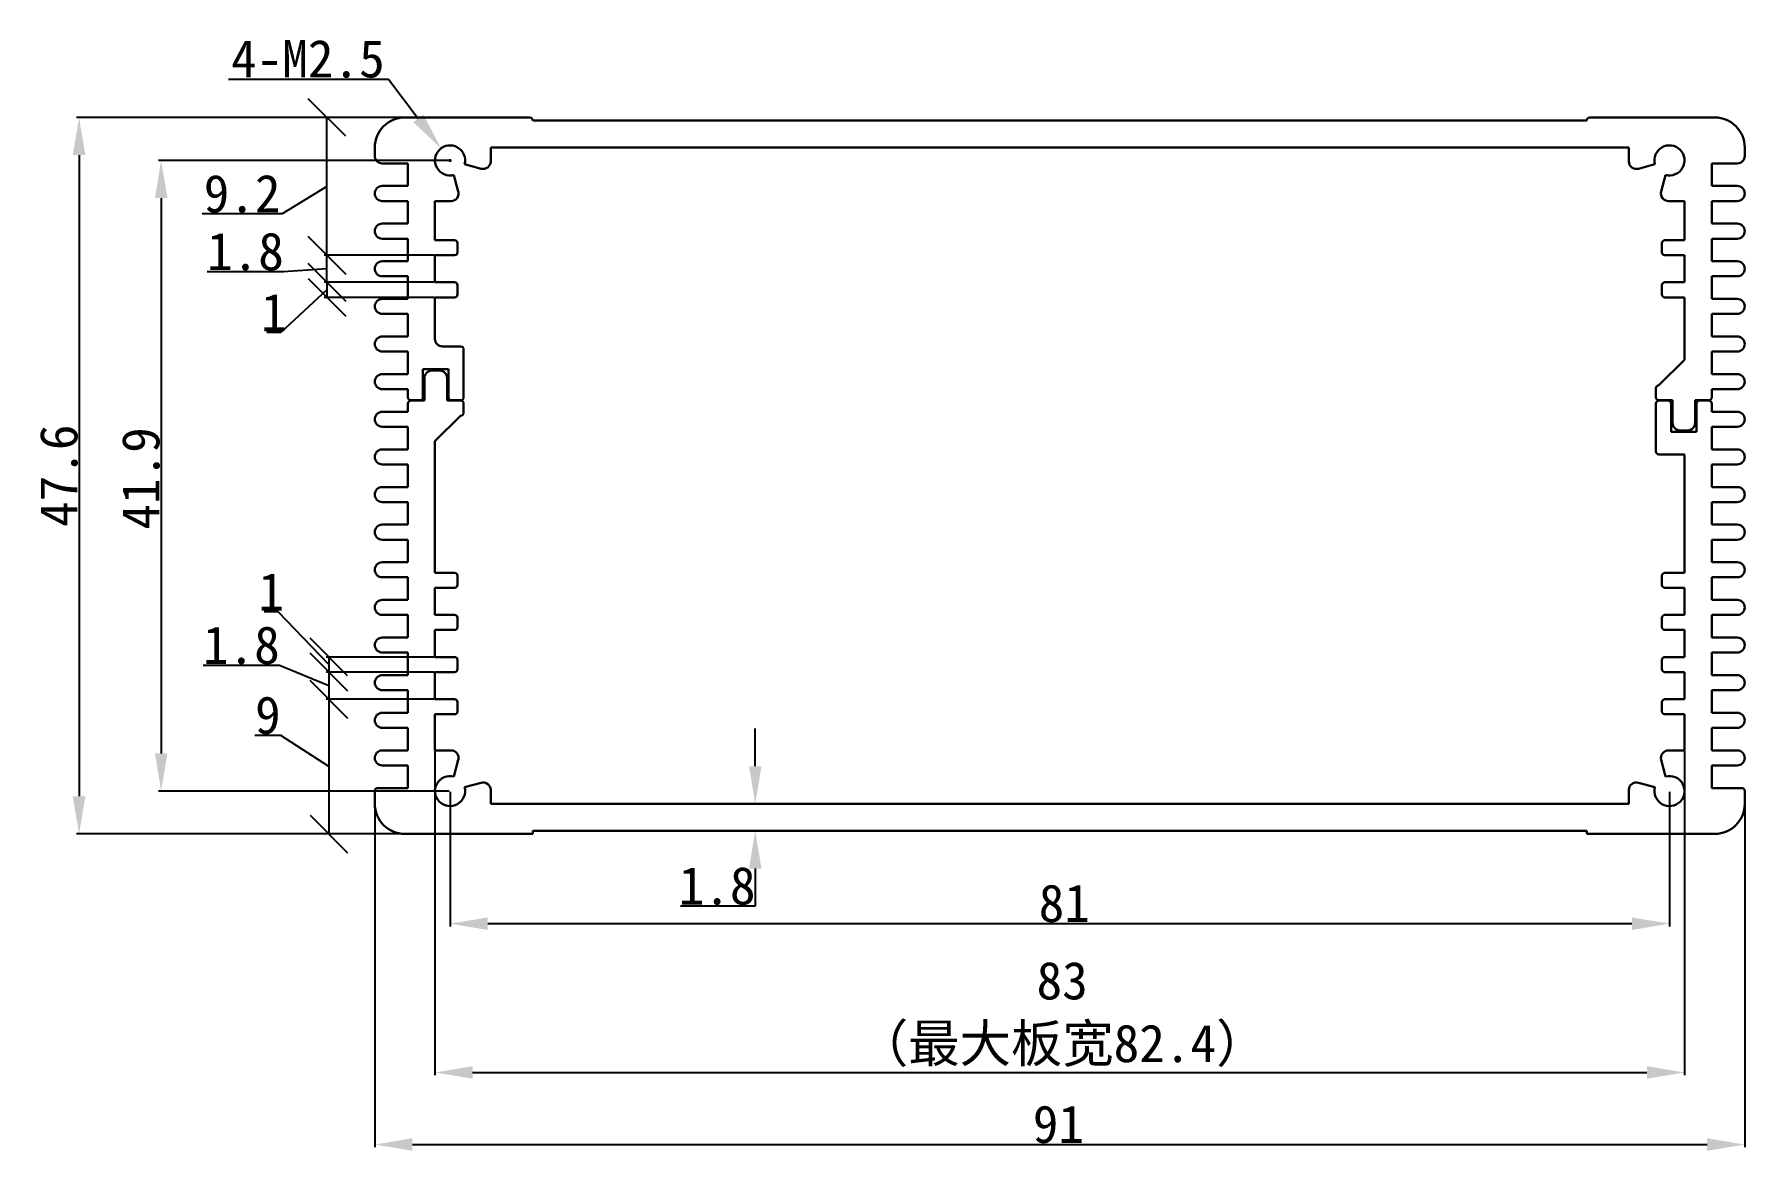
# Model space of a CAD drawing. Header units: inches. Extents: x 519 to 633, y 497 to 571.
import ezdxf

# ---------------------------------------------------------------- set-up
doc = ezdxf.new("R2010")
doc.units = ezdxf.units.IN
doc.header["$MEASUREMENT"] = 0
doc.layers.get('0').update_dxf_attribs({"color": 1})
doc.layers.get('Defpoints').update_dxf_attribs({"color": 3})
doc.layers.add('壳体层', color=7, linetype='Continuous', lineweight=30)
doc.layers.add('标注层', color=7, linetype='Continuous')
doc.layers.add('槽宽标注', color=30, linetype='Continuous')
doc.styles.get("Standard").update_dxf_attribs({"font": 'simhei.ttf'})
doc.dimstyles.get("Standard").update_dxf_attribs({"dimtxt": 2.5, "dimasz": 2.5, "dimexe": 0.18, "dimexo": 0.0625, "dimgap": 0.09, "dimtad": 1, "dimtoh": 1, "dimdec": 1, "dimzin": 0, "dimdsep": 46, "dimtxsty": 'Standard', "dimcen": 0.09, "dimadec": 0, "dimazin": 0, "dimtfac": 1, "dimtdec": 1, "dimtofl": 0, "dimtmove": 0, "dimatfit": 3, "dimfxl": 1, "dimtolj": 1, "dimtzin": 0, "dimarcsym": 0})

# ---------------------------------------------------------------- blocks, each defined once
blk = doc.blocks.new('*D152')
at = {"layer": 'Defpoints', "color": 0, "transparency": 16777216}
for p in [(543.83, 565.21), (522.19, 517.61), (543.83, 517.61)]:
    blk.add_point(p, dxfattribs=at)
at = {"layer": '标注层', "color": 0, "lineweight": -2, "transparency": 16777216}
for p, q in [((543.77, 565.21), (522.01, 565.21)), ((522.19, 562.71), (522.19, 520.11)), ((543.77, 517.61), (522.01, 517.61))]:
    blk.add_line(p, q, dxfattribs=at)
at = {"layer": '标注层', "color": 0, "transparency": 16777216}
for points in [[(521.77, 562.71), (522.61, 562.71), (522.19, 565.21)], [(521.77, 520.11), (522.61, 520.11), (522.19, 517.61)]]:
    blk.add_solid(points, dxfattribs=at)
at = {"layer": '标注层', "color": 0, "transparency": 16777216, "insert": (520.85, 541.41), "char_height": 2.5, "attachment_point": 5, "rotation": 90}
blk.add_mtext('\\A1;47.6', dxfattribs=at)
blk = doc.blocks.new('*D153')
at = {"layer": 'Defpoints', "color": 0, "transparency": 16777216}
for p in [(546.83, 562.36), (527.64, 520.46), (546.83, 520.46)]:
    blk.add_point(p, dxfattribs=at)
at = {"layer": '标注层', "color": 0, "lineweight": -2, "transparency": 16777216}
for p, q in [((546.77, 562.36), (527.46, 562.36)), ((527.64, 559.86), (527.64, 522.96)), ((546.77, 520.46), (527.46, 520.46))]:
    blk.add_line(p, q, dxfattribs=at)
at = {"layer": '标注层', "color": 0, "transparency": 16777216}
for points in [[(527.23, 559.86), (528.06, 559.86), (527.64, 562.36)], [(527.23, 522.96), (528.06, 522.96), (527.64, 520.46)]]:
    blk.add_solid(points, dxfattribs=at)
at = {"layer": '标注层', "color": 0, "transparency": 16777216, "insert": (526.3, 541.23), "char_height": 2.5, "attachment_point": 5, "rotation": 90}
blk.add_mtext('\\A1;41.9', dxfattribs=at)
blk = doc.blocks.new('*D154')
at = {"layer": 'Defpoints', "color": 0, "transparency": 16777216}
for p in [(546.23, 563.16), (546.83, 562.36)]:
    blk.add_point(p, dxfattribs=at)
at = {"layer": '标注层', "color": 0, "lineweight": -2, "transparency": 16777216}
for p, q in [((532.12, 567.76), (542.75, 567.76)), ((542.75, 567.76), (544.72, 565.15)), ((546.83, 562.27), (546.83, 562.45)), ((546.74, 562.36), (546.92, 562.36))]:
    blk.add_line(p, q, dxfattribs=at)
at = {"layer": '标注层', "color": 0, "transparency": 16777216}
blk.add_solid([(545.06, 565.4), (544.39, 564.9), (546.23, 563.16)], dxfattribs=at)
at = {"layer": '标注层', "color": 0, "transparency": 16777216, "insert": (537.39, 569.1), "char_height": 2.5, "attachment_point": 5}
blk.add_mtext('\\A1;4-M2.5', dxfattribs=at)
blk = doc.blocks.new('_Oblique')
at = {"color": 0, "linetype": 'ByBlock', "lineweight": -2}
blk.add_line((-0.5, -0.5), (0.5, 0.5), dxfattribs=at)
blk = doc.blocks.new('*D155')
at = {"layer": 'Defpoints', "color": 0, "transparency": 16777216}
for p in [(538.65, 565.21), (543.83, 565.21), (545.83, 556.06)]:
    blk.add_point(p, dxfattribs=at)
at = {"layer": '标注层', "color": 0, "lineweight": -2, "transparency": 16777216}
for p, q in [((543.77, 565.21), (538.47, 565.21)), ((538.65, 556.06), (538.65, 565.21)), ((538.65, 560.63), (535.68, 558.8)), ((535.68, 558.8), (530.36, 558.8)), ((545.77, 556.06), (538.47, 556.06))]:
    blk.add_line(p, q, dxfattribs=at)
at = {"layer": '标注层', "color": 0, "lineweight": -2, "transparency": 16777216, "xscale": 2.5, "yscale": 2.5, "zscale": 2.5}
for p, rotation in [((538.65, 565.21), 90), ((538.65, 556.06), 270)]:
    blk.add_blockref('_Oblique', p, dxfattribs=dict(at, rotation=rotation))
at = {"layer": '标注层', "color": 0, "transparency": 16777216, "insert": (533.02, 560.14), "char_height": 2.5, "attachment_point": 5}
blk.add_mtext('\\A1;9.2', dxfattribs=at)
blk = doc.blocks.new('*D156')
at = {"layer": 'Defpoints', "color": 0, "transparency": 16777216}
for p in [(538.65, 556.06), (545.83, 556.06), (545.83, 554.26)]:
    blk.add_point(p, dxfattribs=at)
at = {"layer": '标注层', "color": 0, "lineweight": -2, "transparency": 16777216}
for p, q in [((545.77, 556.06), (538.47, 556.06)), ((538.65, 554.26), (538.65, 556.06)), ((535.77, 554.96), (530.7, 554.96)), ((538.65, 555.16), (535.77, 554.96)), ((545.77, 554.26), (538.47, 554.26))]:
    blk.add_line(p, q, dxfattribs=at)
at = {"layer": '标注层', "color": 0, "lineweight": -2, "transparency": 16777216, "xscale": 2.5, "yscale": 2.5, "zscale": 2.5}
for p, rotation in [((538.65, 556.06), 90), ((538.65, 554.26), 270)]:
    blk.add_blockref('_Oblique', p, dxfattribs=dict(at, rotation=rotation))
at = {"layer": '标注层', "color": 0, "transparency": 16777216, "insert": (533.24, 556.3), "char_height": 2.5, "attachment_point": 5}
blk.add_mtext('\\A1;1.8', dxfattribs=at)
blk = doc.blocks.new('*D158')
at = {"layer": 'Defpoints', "color": 0, "transparency": 16777216}
for p in [(545.83, 554.26), (538.65, 553.26), (545.83, 553.26)]:
    blk.add_point(p, dxfattribs=at)
at = {"layer": '标注层', "color": 0, "lineweight": -2, "transparency": 16777216}
for p, q in [((538.65, 553.76), (535.59, 550.92)), ((545.77, 554.26), (538.47, 554.26)), ((538.65, 554.26), (538.65, 553.26)), ((545.77, 553.26), (538.47, 553.26)), ((535.59, 550.92), (534.66, 550.92))]:
    blk.add_line(p, q, dxfattribs=at)
at = {"layer": '标注层', "color": 0, "lineweight": -2, "transparency": 16777216, "xscale": 2.5, "yscale": 2.5, "zscale": 2.5}
for p, rotation in [((538.65, 554.26), 90), ((538.65, 553.26), 270)]:
    blk.add_blockref('_Oblique', p, dxfattribs=dict(at, rotation=rotation))
at = {"layer": '标注层', "color": 0, "transparency": 16777216, "insert": (535.13, 552.26), "char_height": 2.5, "attachment_point": 5}
blk.add_mtext('\\A1;1', dxfattribs=at)
blk = doc.blocks.new('*D159')
at = {"layer": 'Defpoints', "color": 0, "transparency": 16777216}
for p in [(545.83, 526.56), (538.78, 517.61), (543.83, 517.61)]:
    blk.add_point(p, dxfattribs=at)
at = {"layer": '标注层', "color": 0, "lineweight": -2, "transparency": 16777216}
for p, q in [((545.77, 526.56), (538.6, 526.56)), ((538.78, 526.56), (538.78, 517.61)), ((535.59, 524.15), (533.86, 524.15)), ((538.78, 522.08), (535.59, 524.15)), ((543.77, 517.61), (538.6, 517.61))]:
    blk.add_line(p, q, dxfattribs=at)
at = {"layer": '标注层', "color": 0, "lineweight": -2, "transparency": 16777216, "xscale": 2.5, "yscale": 2.5, "zscale": 2.5}
for p, rotation in [((538.78, 526.56), 90), ((538.78, 517.61), 270)]:
    blk.add_blockref('_Oblique', p, dxfattribs=dict(at, rotation=rotation))
at = {"layer": '标注层', "color": 0, "transparency": 16777216, "insert": (534.73, 525.49), "char_height": 2.5, "attachment_point": 5}
blk.add_mtext('\\A1;9', dxfattribs=at)
blk = doc.blocks.new('*D160')
at = {"layer": 'Defpoints', "color": 0, "transparency": 16777216}
for p in [(545.83, 528.36), (538.78, 526.56), (545.83, 526.56)]:
    blk.add_point(p, dxfattribs=at)
at = {"layer": '标注层', "color": 0, "lineweight": -2, "transparency": 16777216}
for p, q in [((535.5, 528.8), (530.43, 528.8)), ((538.78, 527.46), (535.5, 528.8)), ((545.77, 528.36), (538.6, 528.36)), ((538.78, 528.36), (538.78, 526.56)), ((545.77, 526.56), (538.6, 526.56))]:
    blk.add_line(p, q, dxfattribs=at)
at = {"layer": '标注层', "color": 0, "lineweight": -2, "transparency": 16777216, "xscale": 2.5, "yscale": 2.5, "zscale": 2.5}
for p, rotation in [((538.78, 528.36), 90), ((538.78, 526.56), 270)]:
    blk.add_blockref('_Oblique', p, dxfattribs=dict(at, rotation=rotation))
at = {"layer": '标注层', "color": 0, "transparency": 16777216, "insert": (532.97, 530.14), "char_height": 2.5, "attachment_point": 5}
blk.add_mtext('\\A1;1.8', dxfattribs=at)
blk = doc.blocks.new('*D161')
at = {"layer": 'Defpoints', "color": 0, "transparency": 16777216}
for p in [(538.78, 528.36), (545.83, 529.36), (545.83, 528.36)]:
    blk.add_point(p, dxfattribs=at)
at = {"layer": '标注层', "color": 0, "lineweight": -2, "transparency": 16777216}
for p, q in [((535.41, 532.36), (534.48, 532.36)), ((538.78, 528.86), (535.41, 532.36)), ((545.77, 529.36), (538.6, 529.36)), ((545.77, 528.36), (538.6, 528.36)), ((538.78, 529.36), (538.78, 528.36))]:
    blk.add_line(p, q, dxfattribs=at)
at = {"layer": '标注层', "color": 0, "lineweight": -2, "transparency": 16777216, "xscale": 2.5, "yscale": 2.5, "zscale": 2.5}
for p, rotation in [((538.78, 529.36), 90), ((538.78, 528.36), 270)]:
    blk.add_blockref('_Oblique', p, dxfattribs=dict(at, rotation=rotation))
at = {"layer": '标注层', "color": 0, "transparency": 16777216, "insert": (534.95, 533.7), "char_height": 2.5, "attachment_point": 5}
blk.add_mtext('\\A1;1', dxfattribs=at)
blk = doc.blocks.new('*D162')
at = {"layer": 'Defpoints', "color": 0, "transparency": 16777216}
for p in [(541.83, 519.61), (632.83, 519.61), (632.83, 496.97)]:
    blk.add_point(p, dxfattribs=at)
at = {"layer": '标注层', "color": 0, "lineweight": -2, "transparency": 16777216}
for p, q in [((541.83, 519.55), (541.83, 496.79)), ((632.83, 519.55), (632.83, 496.79)), ((544.33, 496.97), (630.33, 496.97))]:
    blk.add_line(p, q, dxfattribs=at)
at = {"layer": '标注层', "color": 0, "transparency": 16777216}
for points in [[(544.33, 497.39), (544.33, 496.56), (541.83, 496.97)], [(630.33, 497.39), (630.33, 496.56), (632.83, 496.97)]]:
    blk.add_solid(points, dxfattribs=at)
at = {"layer": '标注层', "color": 0, "transparency": 16777216, "insert": (587.24, 498.31), "char_height": 2.5, "attachment_point": 5}
blk.add_mtext('\\A1;91', dxfattribs=at)
blk = doc.blocks.new('*D163')
at = {"layer": 'Defpoints', "color": 0, "transparency": 16777216}
for p in [(546.83, 520.46), (627.83, 520.46), (627.83, 511.65)]:
    blk.add_point(p, dxfattribs=at)
at = {"layer": '标注层', "color": 0, "lineweight": -2, "transparency": 16777216}
for p, q in [((546.83, 520.4), (546.83, 511.47)), ((627.83, 520.4), (627.83, 511.47)), ((549.33, 511.65), (625.33, 511.65))]:
    blk.add_line(p, q, dxfattribs=at)
at = {"layer": '标注层', "color": 0, "transparency": 16777216}
for points in [[(549.33, 512.06), (549.33, 511.23), (546.83, 511.65)], [(625.33, 512.06), (625.33, 511.23), (627.83, 511.65)]]:
    blk.add_solid(points, dxfattribs=at)
at = {"layer": '标注层', "color": 0, "transparency": 16777216, "insert": (587.63, 512.99), "char_height": 2.5, "attachment_point": 5}
blk.add_mtext('\\A1;81', dxfattribs=at)
blk = doc.blocks.new('*D164')
at = {"layer": 'Defpoints', "color": 0, "transparency": 16777216}
for p in [(545.83, 523.16), (628.83, 523.16), (628.83, 501.76)]:
    blk.add_point(p, dxfattribs=at)
at = {"layer": '槽宽标注', "color": 0, "lineweight": -2, "transparency": 16777216}
for p, q in [((545.83, 523.1), (545.83, 501.58)), ((628.83, 523.1), (628.83, 501.58)), ((548.33, 501.76), (626.33, 501.76))]:
    blk.add_line(p, q, dxfattribs=at)
at = {"layer": '槽宽标注', "color": 0, "transparency": 16777216}
for points in [[(548.33, 502.18), (548.33, 501.35), (545.83, 501.76)], [(626.33, 502.18), (626.33, 501.35), (628.83, 501.76)]]:
    blk.add_solid(points, dxfattribs=at)
at = {"layer": '槽宽标注', "color": 0, "transparency": 16777216, "insert": (587.49, 505.62), "char_height": 2.5, "attachment_point": 5}
blk.add_mtext('\\A1;83\\P（最大板宽82.4）', dxfattribs=at)
blk = doc.blocks.new('*D165')
at = {"layer": 'Defpoints', "color": 0, "transparency": 16777216}
for p in [(567.1, 519.61), (567.1, 517.81), (567.1, 517.81)]:
    blk.add_point(p, dxfattribs=at)
at = {"layer": '标注层', "color": 0, "lineweight": -2, "transparency": 16777216}
for p, q in [((567.1, 522.11), (567.1, 524.61)), ((567.04, 519.61), (566.92, 519.61)), ((567.04, 517.81), (566.92, 517.81)), ((567.1, 515.31), (567.1, 512.81)), ((567.1, 512.81), (562.13, 512.81))]:
    blk.add_line(p, q, dxfattribs=at)
at = {"layer": '标注层', "color": 0, "transparency": 16777216}
for points in [[(566.69, 522.11), (567.52, 522.11), (567.1, 519.61)], [(566.69, 515.31), (567.52, 515.31), (567.1, 517.81)]]:
    blk.add_solid(points, dxfattribs=at)
at = {"layer": '标注层', "color": 0, "transparency": 16777216, "insert": (564.57, 514.15), "char_height": 2.5, "attachment_point": 5}
blk.add_mtext('\\A1;1.8', dxfattribs=at)

msp = doc.modelspace()

# ---------------------------------------------------------------- linework, layer by layer
at = {"layer": '壳体层', "color": 7, "linetype": 'Continuous'}
for p, q in [((543.83, 565.21), (552.13, 565.21)), ((622.33, 565.01), (552.33, 565.01)), ((630.83, 565.21), (622.53, 565.21)), ((541.83, 562.66), (541.83, 563.21)), ((549.53, 562.29), (549.53, 563.21)), ((625.13, 563.21), (549.53, 563.21)), ((625.13, 562.29), (625.13, 563.21)), ((632.83, 562.66), (632.83, 563.21)), ((544.03, 562.16), (542.33, 562.16)), ((544.03, 560.66), (544.03, 562.16)), ((547.09, 561.39), (547.38, 560.29)), ((548.9, 561.8), (547.8, 562.1)), ((625.76, 561.8), (626.86, 562.1)), ((627.57, 561.39), (627.28, 560.29)), ((630.63, 560.66), (630.63, 562.16)), ((630.63, 562.16), (632.33, 562.16)), ((544.03, 560.66), (542.33, 560.66)), ((630.63, 560.66), (632.33, 560.66)), ((544.03, 559.66), (542.33, 559.66)), ((544.03, 558.16), (544.03, 559.66)), ((545.83, 559.66), (545.83, 557.06)), ((545.83, 559.66), (546.9, 559.66)), ((628.83, 559.66), (627.76, 559.66)), ((628.83, 557.06), (628.83, 559.66)), ((630.63, 558.16), (630.63, 559.66)), ((630.63, 559.66), (632.33, 559.66)), ((544.03, 558.16), (542.33, 558.16)), ((630.63, 558.16), (632.33, 558.16)), ((544.03, 557.16), (542.33, 557.16)), ((544.03, 555.66), (544.03, 557.16)), ((545.83, 557.06), (547.13, 557.06)), ((547.33, 556.86), (547.33, 556.26)), ((627.33, 556.86), (627.33, 556.26)), ((628.83, 557.06), (627.53, 557.06)), ((630.63, 555.66), (630.63, 557.16)), ((630.63, 557.16), (632.33, 557.16)), ((544.03, 555.66), (542.33, 555.66)), ((545.83, 554.26), (545.83, 556.06)), ((547.13, 556.06), (545.83, 556.06)), ((627.53, 556.06), (628.83, 556.06)), ((628.83, 556.06), (628.83, 554.26)), ((630.63, 555.66), (632.33, 555.66)), ((544.03, 554.66), (542.33, 554.66)), ((544.03, 553.16), (544.03, 554.66)), ((630.63, 553.16), (630.63, 554.66)), ((630.63, 554.66), (632.33, 554.66)), ((547.13, 554.26), (545.83, 554.26)), ((547.33, 553.46), (547.33, 554.06)), ((627.33, 553.46), (627.33, 554.06)), ((627.53, 554.26), (628.83, 554.26)), ((544.03, 553.16), (542.33, 553.16)), ((545.83, 553.26), (545.83, 550.5)), ((545.83, 553.26), (547.13, 553.26)), ((628.83, 553.26), (627.53, 553.26)), ((628.83, 553.26), (628.83, 549.12)), ((630.63, 553.16), (632.33, 553.16)), ((544.03, 552.16), (542.33, 552.16)), ((544.03, 550.66), (544.03, 552.16)), ((630.63, 550.66), (630.63, 552.16)), ((630.63, 552.16), (632.33, 552.16)), ((544.03, 550.66), (542.33, 550.66)), ((546.33, 550), (547.53, 550)), ((630.63, 550.66), (632.33, 550.66)), ((544.03, 549.66), (542.33, 549.66)), ((544.03, 548.16), (544.03, 549.66)), ((547.73, 549.8), (547.73, 546.62)), ((628.83, 549.12), (627.13, 547.42)), ((630.63, 548.16), (630.63, 549.66)), ((630.63, 549.66), (632.33, 549.66)), ((544.03, 548.16), (542.33, 548.16)), ((545.03, 548.5), (545.03, 546.62)), ((546.73, 548.5), (545.03, 548.5)), ((545.13, 547.9), (545.13, 546.4)), ((546.13, 548.4), (545.63, 548.4)), ((546.63, 546.4), (546.63, 547.9)), ((546.73, 546.62), (546.73, 548.5)), ((630.63, 548.16), (632.33, 548.16)), ((544.03, 547.16), (542.33, 547.16)), ((544.03, 546.62), (544.03, 547.16)), ((626.93, 547.22), (626.93, 546.62)), ((630.63, 546.62), (630.63, 547.16)), ((630.63, 547.16), (632.33, 547.16)), ((544.03, 545.66), (542.33, 545.66)), ((544.03, 545.66), (544.03, 546.2)), ((544.83, 546.42), (544.23, 546.42)), ((545.13, 546.4), (544.23, 546.4)), ((545.83, 543.7), (547.53, 545.4)), ((547.53, 546.4), (546.63, 546.4)), ((547.53, 546.42), (546.93, 546.42)), ((547.73, 545.6), (547.73, 546.2)), ((626.93, 543.02), (626.93, 546.2)), ((627.13, 546.42), (628.03, 546.42)), ((627.13, 546.4), (627.73, 546.4)), ((627.93, 546.2), (627.93, 544.32)), ((628.03, 546.42), (628.03, 544.92)), ((629.53, 544.92), (629.53, 546.42)), ((629.53, 546.42), (630.43, 546.42)), ((629.63, 544.32), (629.63, 546.2)), ((629.83, 546.4), (630.43, 546.4)), ((630.63, 545.66), (630.63, 546.2)), ((630.63, 545.66), (632.33, 545.66)), ((544.03, 544.66), (542.33, 544.66)), ((544.03, 543.16), (544.03, 544.66)), ((627.93, 544.32), (629.63, 544.32)), ((628.53, 544.42), (629.03, 544.42)), ((630.63, 543.16), (630.63, 544.66)), ((630.63, 544.66), (632.33, 544.66)), ((544.03, 543.16), (542.33, 543.16)), ((545.83, 534.96), (545.83, 543.7)), ((630.63, 543.16), (632.33, 543.16)), ((544.03, 542.16), (542.33, 542.16)), ((544.03, 542.16), (544.03, 540.66)), ((628.83, 542.82), (627.13, 542.82)), ((628.83, 534.96), (628.83, 542.82)), ((630.63, 542.16), (630.63, 540.66)), ((630.63, 542.16), (632.33, 542.16)), ((544.03, 540.66), (542.33, 540.66)), ((630.63, 540.66), (632.33, 540.66)), ((544.03, 539.66), (542.33, 539.66)), ((544.03, 539.66), (544.03, 538.16)), ((630.63, 539.66), (630.63, 538.16)), ((630.63, 539.66), (632.33, 539.66)), ((544.03, 538.16), (542.33, 538.16)), ((630.63, 538.16), (632.33, 538.16)), ((544.03, 537.16), (542.33, 537.16)), ((544.03, 537.16), (544.03, 535.66)), ((630.63, 537.16), (630.63, 535.66)), ((630.63, 537.16), (632.33, 537.16)), ((544.03, 535.66), (542.33, 535.66)), ((630.63, 535.66), (632.33, 535.66)), ((544.03, 534.66), (542.33, 534.66)), ((544.03, 534.66), (544.03, 533.16)), ((547.13, 534.96), (545.83, 534.96)), ((547.33, 534.16), (547.33, 534.76)), ((627.33, 534.16), (627.33, 534.76)), ((627.53, 534.96), (628.83, 534.96)), ((630.63, 534.66), (630.63, 533.16)), ((630.63, 534.66), (632.33, 534.66)), ((544.03, 533.16), (542.33, 533.16)), ((545.83, 532.16), (545.83, 533.96)), ((545.83, 533.96), (547.13, 533.96)), ((628.83, 533.96), (627.53, 533.96)), ((628.83, 532.16), (628.83, 533.96)), ((630.63, 533.16), (632.33, 533.16)), ((544.03, 532.16), (542.33, 532.16)), ((544.03, 532.16), (544.03, 530.66)), ((547.13, 532.16), (545.83, 532.16)), ((547.33, 531.36), (547.33, 531.96)), ((627.33, 531.36), (627.33, 531.96)), ((627.53, 532.16), (628.83, 532.16)), ((630.63, 532.16), (630.63, 530.66)), ((630.63, 532.16), (632.33, 532.16)), ((544.03, 530.66), (542.33, 530.66)), ((545.83, 531.16), (545.83, 529.36)), ((545.83, 531.16), (547.13, 531.16)), ((628.83, 531.16), (627.53, 531.16)), ((628.83, 531.16), (628.83, 529.36)), ((630.63, 530.66), (632.33, 530.66)), ((544.03, 529.66), (542.33, 529.66)), ((544.03, 529.66), (544.03, 528.16)), ((630.63, 529.66), (630.63, 528.16)), ((630.63, 529.66), (632.33, 529.66)), ((545.83, 529.36), (547.13, 529.36)), ((545.83, 528.36), (545.83, 526.56)), ((547.13, 528.36), (545.83, 528.36)), ((547.33, 529.16), (547.33, 528.56)), ((627.33, 529.16), (627.33, 528.56)), ((628.83, 529.36), (627.53, 529.36)), ((627.53, 528.36), (628.83, 528.36)), ((628.83, 528.36), (628.83, 526.56)), ((544.03, 528.16), (542.33, 528.16)), ((630.63, 528.16), (632.33, 528.16)), ((544.03, 527.16), (542.33, 527.16)), ((544.03, 527.16), (544.03, 525.66)), ((547.13, 526.56), (545.83, 526.56)), ((547.33, 525.76), (547.33, 526.36)), ((627.33, 525.76), (627.33, 526.36)), ((627.53, 526.56), (628.83, 526.56)), ((630.63, 527.16), (630.63, 525.66)), ((630.63, 527.16), (632.33, 527.16)), ((544.03, 525.66), (542.33, 525.66)), ((545.83, 525.56), (545.83, 523.16)), ((545.83, 525.56), (547.13, 525.56)), ((628.83, 525.56), (627.53, 525.56)), ((628.83, 525.56), (628.83, 523.16)), ((630.63, 525.66), (632.33, 525.66)), ((544.03, 524.66), (542.33, 524.66)), ((544.03, 524.66), (544.03, 523.16)), ((630.63, 524.66), (630.63, 523.16)), ((630.63, 524.66), (632.33, 524.66)), ((544.03, 523.16), (542.33, 523.16)), ((545.83, 523.16), (546.9, 523.16)), ((628.83, 523.16), (627.76, 523.16)), ((630.63, 523.16), (632.33, 523.16)), ((544.03, 522.16), (542.33, 522.16)), ((544.03, 522.16), (544.03, 520.66)), ((547.09, 521.42), (547.38, 522.53)), ((627.57, 521.42), (627.28, 522.53)), ((630.63, 522.16), (630.63, 520.66)), ((630.63, 522.16), (632.33, 522.16)), ((541.83, 519.61), (541.83, 520.46)), ((544.03, 520.66), (542.03, 520.66)), ((548.9, 521.01), (547.8, 520.72)), ((549.53, 520.53), (549.53, 519.61)), ((625.13, 520.53), (625.13, 519.61)), ((625.76, 521.01), (626.86, 520.72)), ((630.63, 520.66), (632.63, 520.66)), ((632.83, 519.61), (632.83, 520.46)), ((549.53, 519.61), (625.13, 519.61)), ((552.33, 517.61), (543.83, 517.61)), ((552.33, 517.81), (552.33, 517.61)), ((622.33, 517.81), (552.33, 517.81)), ((622.33, 517.81), (622.33, 517.61)), ((622.33, 517.61), (630.83, 517.61))]:
    msp.add_line(p, q, dxfattribs=at)
for centre, radius, start, end in [((543.83, 563.21), 2, 90, 180), ((552.13, 565.01), 0.2, 0, 90), ((622.53, 565.01), 0.2, 90, 180), ((630.83, 563.21), 2, 0, 90), ((542.33, 562.66), 0.5, 180, 270), ((546.83, 562.36), 1, 345, 285), ((627.83, 562.36), 1, 255, 195), ((632.33, 562.66), 0.5, 270, 0), ((549.03, 562.29), 0.5, 255, 0), ((625.63, 562.29), 0.5, 180, 285), ((542.33, 560.16), 0.5, 90, 270), ((546.9, 560.16), 0.5, 270, 15), ((627.76, 560.16), 0.5, 165, 270), ((632.33, 560.16), 0.5, 270, 90), ((542.33, 557.66), 0.5, 90, 270), ((632.33, 557.66), 0.5, 270, 90), ((547.13, 556.86), 0.2, 0, 90), ((627.53, 556.86), 0.2, 90, 180), ((542.33, 555.16), 0.5, 90, 270), ((547.13, 556.26), 0.2, 270, 0), ((627.53, 556.26), 0.2, 180, 270), ((632.33, 555.16), 0.5, 270, 90), ((547.13, 554.06), 0.2, 0, 90), ((547.13, 553.46), 0.2, 270, 0), ((627.53, 554.06), 0.2, 90, 180), ((627.53, 553.46), 0.2, 180, 270), ((542.33, 552.66), 0.5, 90, 270), ((632.33, 552.66), 0.5, 270, 90), ((542.33, 550.16), 0.5, 90, 270), ((546.33, 550.5), 0.5, 180, 270), ((547.53, 549.8), 0.2, 0, 90), ((632.33, 550.16), 0.5, 270, 90), ((542.33, 547.66), 0.5, 90, 270), ((545.63, 547.9), 0.5, 90, 180), ((546.13, 547.9), 0.5, 0, 90), ((632.33, 547.66), 0.5, 270, 90), ((544.23, 546.62), 0.2, 180, 270), ((544.83, 546.62), 0.2, 270, 0), ((546.93, 546.62), 0.2, 180, 270), ((547.53, 546.62), 0.2, 270, 0), ((627.13, 547.22), 0.2, 90, 180), ((627.13, 546.62), 0.2, 180, 270), ((630.43, 546.62), 0.2, 270, 0), ((542.33, 545.16), 0.5, 90, 270), ((544.23, 546.2), 0.2, 90, 180), ((547.53, 546.2), 0.2, 0, 90), ((547.53, 545.6), 0.2, 270, 0), ((627.13, 546.2), 0.2, 90, 180), ((627.73, 546.2), 0.2, 0, 90), ((629.83, 546.2), 0.2, 90, 180), ((630.43, 546.2), 0.2, 0, 90), ((632.33, 545.16), 0.5, 270, 90), ((628.53, 544.92), 0.5, 180, 270), ((629.03, 544.92), 0.5, 270, 360), ((542.33, 542.66), 0.5, 90, 270), ((632.33, 542.66), 0.5, 270, 90), ((627.13, 543.02), 0.2, 180, 270), ((542.33, 540.16), 0.5, 90, 270), ((632.33, 540.16), 0.5, 270, 90), ((542.33, 537.66), 0.5, 90, 270), ((632.33, 537.66), 0.5, 270, 90), ((542.33, 535.16), 0.5, 90, 270), ((632.33, 535.16), 0.5, 270, 90), ((547.13, 534.76), 0.2, 0, 90), ((547.13, 534.16), 0.2, 270, 0), ((627.53, 534.76), 0.2, 90, 180), ((627.53, 534.16), 0.2, 180, 270), ((542.33, 532.66), 0.5, 90, 270), ((632.33, 532.66), 0.5, 270, 90), ((547.13, 531.96), 0.2, 0, 90), ((627.53, 531.96), 0.2, 90, 180), ((542.33, 530.16), 0.5, 90, 270), ((547.13, 531.36), 0.2, 270, 0), ((627.53, 531.36), 0.2, 180, 270), ((632.33, 530.16), 0.5, 270, 90), ((547.13, 529.16), 0.2, 0, 90), ((547.13, 528.56), 0.2, 270, 0), ((627.53, 529.16), 0.2, 90, 180), ((627.53, 528.56), 0.2, 180, 270), ((542.33, 527.66), 0.5, 90, 270), ((632.33, 527.66), 0.5, 270, 90), ((547.13, 526.36), 0.2, 0, 90), ((627.53, 526.36), 0.2, 90, 180), ((542.33, 525.16), 0.5, 90, 270), ((547.13, 525.76), 0.2, 270, 0), ((627.53, 525.76), 0.2, 180, 270), ((632.33, 525.16), 0.5, 270, 90), ((542.33, 522.66), 0.5, 90, 270), ((546.9, 522.66), 0.5, 345, 90), ((627.76, 522.66), 0.5, 90, 195), ((632.33, 522.66), 0.5, 270, 90), ((542.03, 520.46), 0.2, 90, 180), ((546.83, 520.46), 1, 75, 15), ((549.03, 520.53), 0.5, 0, 105), ((625.63, 520.53), 0.5, 75, 180), ((627.83, 520.46), 1, 165, 105), ((632.63, 520.46), 0.2, 0, 90), ((543.83, 519.61), 2, 180, 270), ((630.83, 519.61), 2, 270, 0)]:
    msp.add_arc(centre, radius, start, end, dxfattribs=at)

# ---------------------------------------------------------------- dimensions: what is measured, and where the dimension line sits
at = {"layer": '标注层'}
dim = msp.add_radius_dim(center=(546.83, 562.36), mpoint=(546.23, 563.16), text='4-M2.5', dimstyle='Standard', dxfattribs=at)
dim.commit()
dim.dimension.update_dxf_attribs({"geometry": '*D154', "text_midpoint": (537.39, 567.76), "dimtype": 164})
for base, p1, p2, angle, override, picture, middle in [((538.65113662, 565.20790657), (545.8299295, 556.05790657), (543.8299295, 565.20790657), 270, {"dimblk1": 'Oblique', "dimblk2": 'Oblique', "dimsah": 1, "dimtmove": 1}, '*D155', (535.58906085, 558.79742271)), ((538.65, 556.06), (545.83, 554.26), (545.83, 556.06), 90, {"dimblk1": 'Oblique', "dimblk2": 'Oblique', "dimsah": 1, "dimtmove": 1}, '*D156', (535.68, 554.96)), ((538.65, 553.26), (545.83, 554.26), (545.83, 553.26), 270, {"dimdec": 0, "dimblk1": 'Oblique', "dimblk2": 'Oblique', "dimsah": 1, "dimtmove": 1}, '*D158', (535.5, 550.92)), ((538.78, 528.36), (545.83, 529.36), (545.83, 528.36), 90, {"dimdec": 0, "dimblk1": 'Oblique', "dimblk2": 'Oblique', "dimsah": 1, "dimtmove": 1}, '*D161', (535.32, 532.36)), ((538.78, 526.56), (545.83, 528.36), (545.83, 526.56), 90, {"dimblk1": 'Oblique', "dimblk2": 'Oblique', "dimsah": 1, "dimtmove": 1}, '*D160', (535.41, 528.8)), ((538.78, 517.61), (545.83, 526.56), (543.83, 517.61), 270, {"dimdec": 0, "dimblk1": 'Oblique', "dimblk2": 'Oblique', "dimsah": 1, "dimtmove": 1}, '*D159', (535.5, 524.15)), ((632.83, 496.97), (541.83, 519.61), (632.83, 519.61), 180, {"dimdec": 0}, '*D162', (587.24, 496.97))]:
    dim = msp.add_linear_dim(base=base, p1=p1, p2=p2, angle=angle, dimstyle='Standard', override=override, dxfattribs=at)
    dim.commit()
    dim.dimension.update_dxf_attribs({"geometry": picture, "text_midpoint": middle, "dimtype": 160})
for base, p1, p2, picture, middle in [((522.19, 517.61), (543.83, 565.21), (543.83, 517.61), '*D152', (520.85, 541.41)), ((567.1, 517.81), (567.1, 519.61), (567.1, 517.81), '*D165', (564.57, 514.15))]:
    dim = msp.add_linear_dim(base=base, p1=p1, p2=p2, angle=90, dimstyle='Standard', dxfattribs=at)
    dim.commit()
    dim.dimension.update_dxf_attribs({"geometry": picture, "text_midpoint": middle})
dim = msp.add_linear_dim(base=(527.64, 520.46), p1=(546.83, 562.36), p2=(546.83, 520.46), angle=90, dimstyle='Standard', dxfattribs=at)
dim.commit()
dim.dimension.update_dxf_attribs({"geometry": '*D153', "text_midpoint": (527.64, 541.23), "dimtype": 160})
dim = msp.add_linear_dim(base=(627.83, 511.65), p1=(546.83, 520.46), p2=(627.83, 520.46), dimstyle='Standard', override={"dimdec": 0}, dxfattribs=at)
dim.commit()
dim.dimension.update_dxf_attribs({"geometry": '*D163', "text_midpoint": (587.63, 511.65), "dimtype": 160})
at = {"layer": '槽宽标注'}
dim = msp.add_linear_dim(base=(628.83, 501.76), p1=(545.83, 523.16), p2=(628.83, 523.16), text='<>\\P（最大板宽82.4）', dimstyle='Standard', override={"dimdec": 0}, dxfattribs=at)
dim.commit()
dim.dimension.update_dxf_attribs({"geometry": '*D164', "text_midpoint": (587.49, 501.76), "dimtype": 160})

doc.saveas('drawing.dxf')
